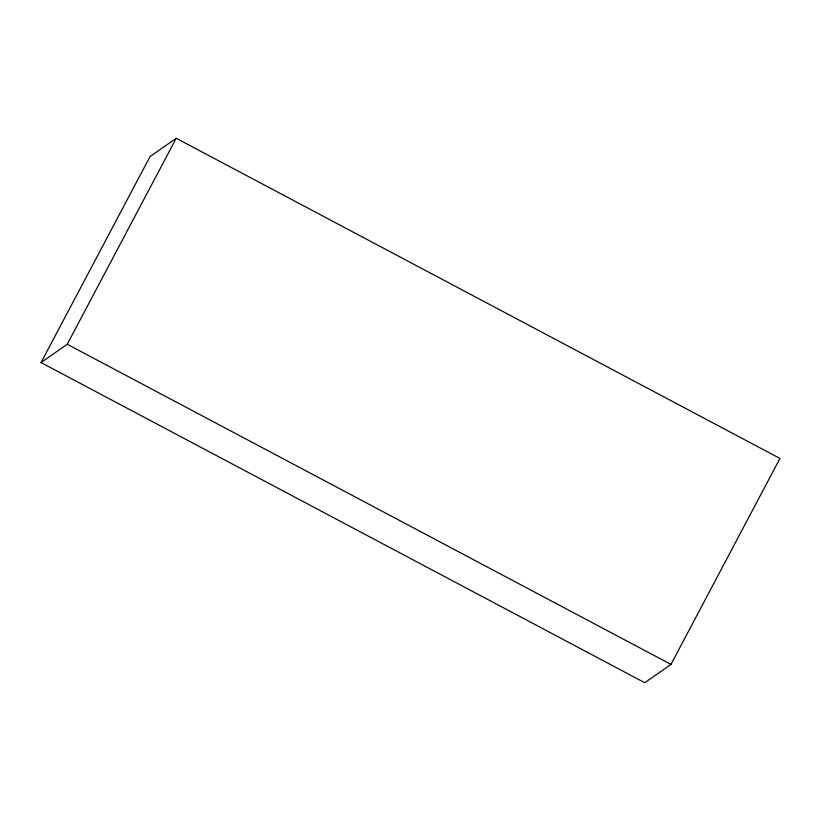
<?xml version="1.0" encoding="UTF-8"?>
<svg xmlns="http://www.w3.org/2000/svg" width="821" height="821" viewBox="0 0 821 821"><rect width="100%" height="100%" fill="white"/><g stroke="black" fill="none" stroke-linecap="round" stroke-linejoin="round"><path stroke-width="1.23" d="M41.05 362.564L150.027 156.595L176.228 138.277L779.95 458.436L670.973 664.405L644.772 682.723L41.05 362.564L67.24 344.245L176.228 138.277M67.24 344.245L670.973 664.405"/></g></svg>
